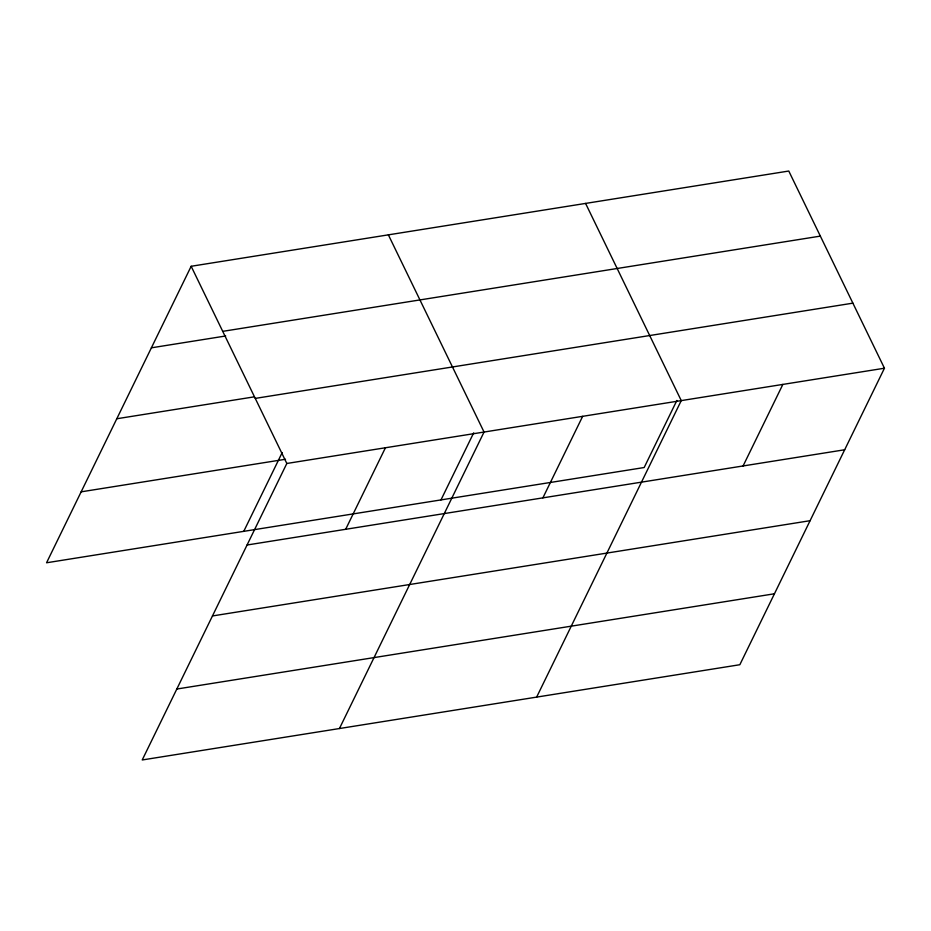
<?xml version="1.0" encoding="UTF-8"?>
<svg xmlns="http://www.w3.org/2000/svg" width="931" height="931" viewBox="0 0 931 931"><rect width="100%" height="100%" fill="white"/><g stroke="black" fill="none" stroke-linecap="round" stroke-linejoin="round"><path stroke-width="1.4" d="M191.158 266.278L286.829 463.475L142.222 759.964L739.842 664.722L884.45 368.222L788.778 171.036L191.158 266.278L46.55 562.778L644.171 467.525L676.884 400.458M243.759 531.345L282.186 452.571M345.669 529.297L385.434 447.753M440.98 499.912L473.693 432.845M339.443 728.531L484.05 432.042L388.367 234.856M542.889 497.864L582.655 416.332M536.652 697.098L681.259 400.609L585.587 203.424M743.089 465.954L782.855 384.422M222.73 331.355L820.351 236.113M151.392 347.822L225.698 335.975M116.794 418.752L253.988 396.885M255.257 398.398L852.877 303.157M81.148 491.836L285.503 459.262M286.829 463.475L884.45 368.222M247.064 545.007L844.685 449.766M212.466 615.95L810.086 520.697M176.82 689.033L774.441 593.78"/></g></svg>
